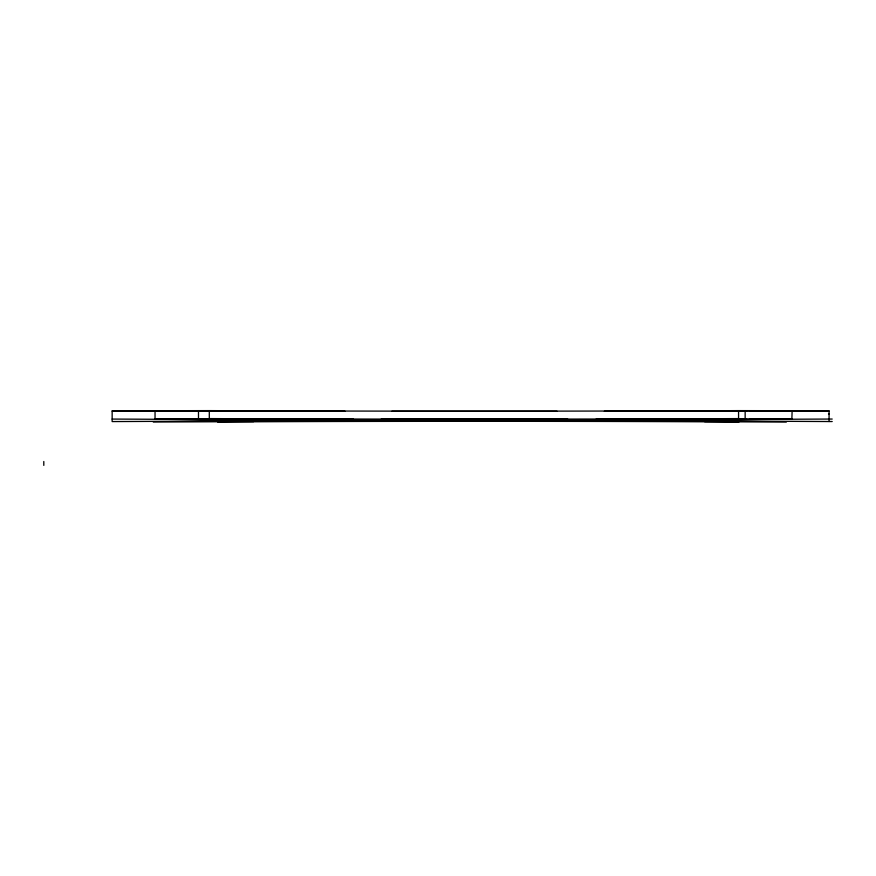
<?xml version="1.0" encoding="UTF-8"?>
<svg xmlns="http://www.w3.org/2000/svg" width="876" height="876" viewBox="0 0 876 876"><rect width="100%" height="100%" fill="white"/><g stroke="black" fill="none" stroke-linecap="round" stroke-linejoin="round"><path stroke-width="1.31" d="M155.041 410.91L246.682 411.041L155.041 410.91L155.041 418.87L246.682 419.013L155.041 418.87M746.527 419.166L706.549 419.035L791.871 418.892L792.123 410.899L706.549 411.063L746.527 411.194M339.111 419.637L337.599 419.659L360.145 419.659L340.906 419.626M234.943 411.26L345.024 411.26M604.33 411.271L714.082 411.271M829.068 411.096L795.408 411.238A350.312 1.621 0 0 0 788.126 411.282M832.2 419.046L795.408 419.21A350.312 1.621 0 0 0 795.408 421.378L832.2 421.542M391.857 411.282L557.07 411.282M750.239 410.811L792.123 410.899M750.239 418.772L792.123 418.859M291.456 420.677L307.126 420.579L303.129 419.889L260.468 419.911L264.464 420.6L285.839 420.677M829.068 421.52L829.068 410.778L738.567 410.614A357.758 1.653 0 0 1 209.298 410.614L112.15 410.8L112.15 421.564A350.312 1.621 0 0 0 112.15 419.078M828.477 413.899L829.068 413.899M664.271 419.812L685.645 419.889L689.653 420.579L646.981 420.6L642.984 419.911L722.569 419.385L595.844 419.385L659.201 419.681M348.867 420.743L337.589 420.798L360.135 420.798L348.867 420.852M745.148 410.822L745.148 418.794M738.567 410.614L738.567 418.586A357.758 1.653 0 0 1 209.298 418.586L209.298 410.614M198.491 410.8L198.491 418.772M43.8 461.499L43.8 465.386M217.642 422.013A302.997 1.402 0 0 1 738.939 422.013M112.15 411.107A350.312 1.621 0 0 1 156.224 411.304M253.799 421.476L153.125 421.685L253.799 421.476M704.435 421.509L786.462 421.717L704.435 421.509M228.592 419.308L226.424 419.385L353.543 419.385L228.592 419.308M232.677 421.027L230.498 421.104L358.01 421.104L232.677 421.027M381.706 419.308L380.972 419.33L567.955 419.33L381.706 419.308M381.837 421.104L381.093 421.137L568.075 421.137L381.837 421.104M579.003 419.648L601.166 419.659L579.003 419.648M583.274 420.787L605.436 420.798L583.274 420.787M595.22 421.027L593.107 421.104L717.115 421.104L595.22 421.027M388.035 420.83A154.132 0.712 0 0 0 626.318 420.283A154.132 0.712 0 0 0 402.916 419.604A154.132 0.712 0 0 0 388.035 420.83"/></g></svg>
